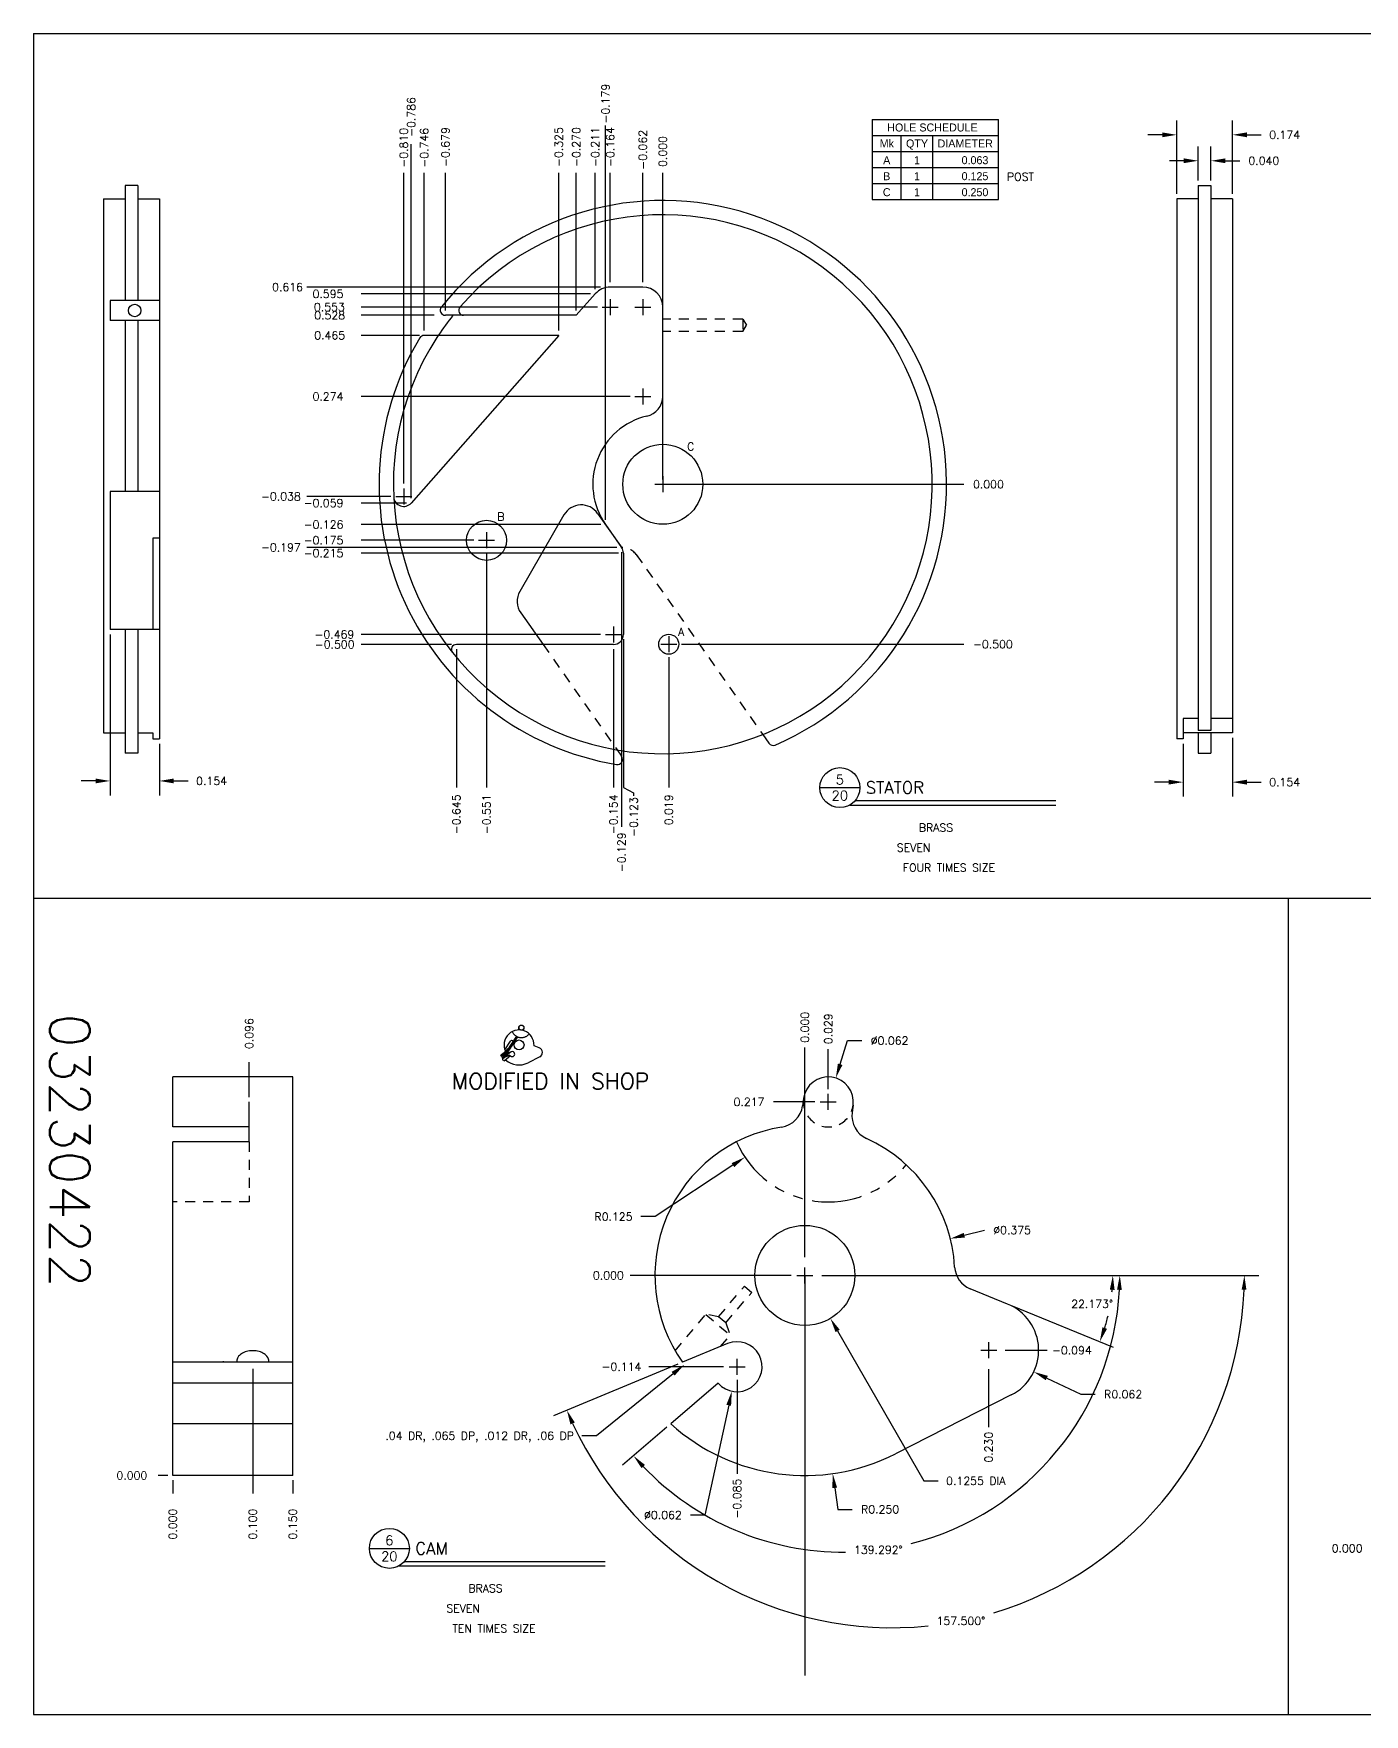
# Model space of a CAD drawing. Extents: x 0 to 33, y 0 to 21.
# Drawn here: x 0 to 16.63, y 0 to 21 of the extents above; entities that cross this region are included whole.
import ezdxf
from ezdxf.enums import TextEntityAlignment as Align

# ---------------------------------------------------------------- set-up
doc = ezdxf.new("R2010")
doc.units = 0
doc.header["$MEASUREMENT"] = 0
doc.linetypes.add('HIDDEN2', pattern=[0.1875, 0.125, -0.0625])
doc.linetypes.add('PHANTOM2', pattern=[1.25, 0.625, -0.125, 0.125, -0.125, 0.125, -0.125])
doc.layers.get('0').update_dxf_attribs({"linetype": 'CONTINUOUS'})
doc.layers.get('DEFPOINTS').update_dxf_attribs({"linetype": 'CONTINUOUS'})
for name, color, linetype in [('BORDER', 5, 'CONTINUOUS'), ('DATUM', 2, 'CONTINUOUS'), ('DIM', 1, 'CONTINUOUS'), ('HATCH', 2, 'CONTINUOUS'), ('HIDDEN2', 6, 'HIDDEN2'), ('OBJECT', 3, 'CONTINUOUS'), ('TEXT', 1, 'CONTINUOUS')]:
    doc.layers.add(name, color=color, linetype=linetype)
doc.styles.add('FADD', font='FADD.SHX')
doc.styles.add('ROMANS', font='romans')
doc.styles.add('SIMPLEX', font='SIMPLEX')
doc.dimstyles.get("Standard").update_dxf_attribs({"dimtxt": 0.1, "dimasz": 0.1, "dimexe": 0.1, "dimexo": 0.063, "dimgap": 0.1, "dimtad": 0, "dimtih": 1, "dimtoh": 1, "dimdec": 3, "dimzin": 0, "dimdsep": 46, "dimtxsty": 'SIMPLEX', "dimcen": 0.05, "dimclrd": 1, "dimclre": 1, "dimclrt": 1, "dimadec": 0, "dimazin": 0, "dimtfac": 0.8, "dimtdec": 3, "dimtofl": 0, "dimtmove": 2, "dimatfit": 3, "dimfxl": 1, "dimtolj": 1, "dimtzin": 0, "dimarcsym": 0})

# ---------------------------------------------------------------- blocks, each defined once
blk = doc.blocks.new('*D14')
at = {"color": 1, "linetype": 'ByBlock', "transparency": 16777216}
for p, q in [((13.731, 66.654), (13.984, 66.717)), ((11.638, 66.151), (11.838, 66.151)), ((11.738, 66.051), (11.738, 66.251))]:
    blk.add_line(p, q, dxfattribs=at)
blk.add_solid([(13.738, 66.624), (13.724, 66.683), (13.557, 66.61)], dxfattribs=at)
at = {"layer": 'DEFPOINTS', "color": 0, "linetype": 'ByBlock', "transparency": 16777216}
for p in [(13.557, 66.61), (9.92, 65.693)]:
    blk.add_point(p, dxfattribs=at)
at = {"color": 1, "linetype": 'ByBlock', "transparency": 16777216, "style": 'SIMPLEX'}
blk.add_text('%%c0.375', height=0.1, dxfattribs=at).set_placement((14.329, 66.717), align=Align.MIDDLE_CENTER)
blk = doc.blocks.new('*D17')
at = {"color": 1, "linetype": 'ByBlock', "transparency": 16777216}
for p, q in [((15.151, 66.151), (17.412, 66.151)), ((10.151, 65.042), (8.597, 64.398))]:
    blk.add_line(p, q, dxfattribs=at)
for start, end in [(286.7454, 357.657), (204.843, 275.8579)]:
    blk.add_arc((12.83, 66.151), 4.402, start, end, dxfattribs=at)
for points in [[(17.198, 65.972), (17.258, 65.971), (17.232, 66.151)], [(8.808, 64.29), (8.863, 64.314), (8.763, 64.467)]]:
    blk.add_solid(points, dxfattribs=at)
at = {"layer": 'DEFPOINTS', "color": 0, "linetype": 'ByBlock', "transparency": 16777216}
for p in [(11.838, 66.151), (15.088, 66.151), (10.771, 65.298), (10.21, 65.066), (11.692, 61.899)]:
    blk.add_point(p, dxfattribs=at)
at = {"color": 1, "linetype": 'ByBlock', "transparency": 16777216, "style": 'SIMPLEX'}
blk.add_text('157.500%%d', height=0.1, dxfattribs=at).set_placement((13.689, 61.834), align=Align.MIDDLE_CENTER)
blk = doc.blocks.new('*D16')
at = {"color": 1, "linetype": 'ByBlock', "transparency": 16777216}
for p, q in [((15.151, 66.151), (15.855, 66.151)), ((10.014, 64.255), (9.46, 63.779))]:
    blk.add_line(p, q, dxfattribs=at)
for start, end in [(284.2083, 357.0165), (223.6914, 270.4891)]:
    blk.add_arc((12.218, 66.151), 3.457, start, end, dxfattribs=at)
for points in [[(15.64, 65.972), (15.7, 65.97), (15.675, 66.151)], [(9.696, 63.743), (9.74, 63.783), (9.597, 63.896)]]:
    blk.add_solid(points, dxfattribs=at)
at = {"layer": 'DEFPOINTS', "color": 0, "linetype": 'ByBlock', "transparency": 16777216}
for p in [(11.838, 66.151), (15.088, 66.151), (10.654, 64.806), (10.062, 64.297), (12.657, 62.722)]:
    blk.add_point(p, dxfattribs=at)
at = {"color": 1, "linetype": 'ByBlock', "transparency": 16777216, "style": 'SIMPLEX'}
blk.add_text('139.292%%d', height=0.1, dxfattribs=at).set_placement((12.657, 62.722), align=Align.MIDDLE_CENTER)
blk = doc.blocks.new('P-TITLE')
at = {"layer": 'OBJECT'}
for p, q in [((-1.562, -0.638), (-1.062, -0.638)), ((-1.113, -0.8), (1.387, -0.8)), ((1.387, -0.862), (-1.188, -0.862))]:
    blk.add_line(p, q, dxfattribs=at)
blk.add_circle((-1.312, -0.638), 0.25, dxfattribs=at)
at = {"layer": 'OBJECT', "style": 'ROMANS'}
for tag, p in [('NO.', (-1.312, -0.538)), ('PAGE', (-1.312, -0.738))]:
    blk.add_attdef(tag, text='', height=0.12, dxfattribs=at).set_placement(p, align=Align.MIDDLE)
for tag, p, height in [('DESCRIPTION', (-0.988, -0.712), 0.15), ('MATERIAL', (-0.325, -1.188), 0.1), ('#_REQUIRED', (-0.6, -1.438), 0.1), ('SCALE', (-0.525, -1.688), 0.1)]:
    blk.add_attdef(tag, p, '', height=height, dxfattribs=at)
at = {"layer": 'OBJECT', "style": 'ROMANS', "flags": 2}
for tag, p in [('MATERIAL:', (-1.163, -1.188)), ('REQD:', (-1.163, -1.438)), ('SCALE:', (-1.163, -1.688))]:
    blk.add_attdef(tag, p, '', height=0.1, dxfattribs=at)
blk = doc.blocks.new('*D11')
at = {"color": 1, "linetype": 'ByBlock', "transparency": 16777216}
for p, q in [((10.891, 64.91), (10.891, 65.11)), ((10.791, 65.01), (10.991, 65.01)), ((10.787, 64.528), (10.489, 63.157)), ((10.489, 63.157), (10.309, 63.157))]:
    blk.add_line(p, q, dxfattribs=at)
blk.add_solid([(10.816, 64.522), (10.757, 64.535), (10.825, 64.704)], dxfattribs=at)
at = {"layer": 'DEFPOINTS', "color": 0, "linetype": 'ByBlock', "transparency": 16777216}
for p in [(10.957, 65.315), (10.825, 64.704)]:
    blk.add_point(p, dxfattribs=at)
at = {"color": 1, "linetype": 'ByBlock', "transparency": 16777216, "style": 'SIMPLEX'}
blk.add_text('%%c0.062', height=0.1, dxfattribs=at).set_placement((9.964, 63.157), align=Align.MIDDLE_CENTER)
blk = doc.blocks.new('*D15')
at = {"color": 1, "linetype": 'ByBlock', "transparency": 16777216}
for p, q in [((15.151, 66.151), (15.768, 66.151)), ((14.33, 65.77), (15.592, 65.255))]:
    blk.add_line(p, q, dxfattribs=at)
for start, end in [(354.5894, 355.2962), (342.5305, 346.6392)]:
    blk.add_arc((13.394, 66.151), 2.193, start, end, dxfattribs=at)
for points in [[(15.55, 65.973), (15.61, 65.97), (15.588, 66.151)], [(15.515, 65.483), (15.458, 65.503), (15.425, 65.323)]]:
    blk.add_solid(points, dxfattribs=at)
at = {"layer": 'DEFPOINTS', "color": 0, "linetype": 'ByBlock', "transparency": 16777216}
for p in [(11.838, 66.151), (15.088, 66.151), (13.611, 66.063), (14.272, 65.794), (15.57, 65.875)]:
    blk.add_point(p, dxfattribs=at)
at = {"color": 1, "linetype": 'ByBlock', "transparency": 16777216, "style": 'SIMPLEX'}
blk.add_text('22.173%%d', height=0.1, dxfattribs=at).set_placement((15.329, 65.794), align=Align.MIDDLE_CENTER)
blk = doc.blocks.new('*D10')
at = {"color": 1, "linetype": 'ByBlock', "transparency": 16777216}
for p, q in [((14.036, 65.115), (14.036, 65.315)), ((13.936, 65.215), (14.136, 65.215)), ((14.762, 64.868), (15.187, 64.666)), ((15.187, 64.666), (15.367, 64.666))]:
    blk.add_line(p, q, dxfattribs=at)
blk.add_solid([(14.749, 64.841), (14.775, 64.896), (14.6, 64.946)], dxfattribs=at)
at = {"layer": 'DEFPOINTS', "color": 0, "linetype": 'ByBlock', "transparency": 16777216}
for p in [(14.036, 65.215), (14.6, 64.946)]:
    blk.add_point(p, dxfattribs=at)
at = {"color": 1, "linetype": 'ByBlock', "transparency": 16777216, "style": 'SIMPLEX'}
blk.add_text('R0.062', height=0.1, dxfattribs=at).set_placement((15.717, 64.666), align=Align.MIDDLE_CENTER)
blk = doc.blocks.new('*D9')
at = {"color": 1, "linetype": 'ByBlock', "transparency": 16777216}
for p, q in [((11.638, 66.151), (11.838, 66.151)), ((11.738, 66.051), (11.738, 66.251)), ((12.111, 63.497), (12.149, 63.228)), ((12.149, 63.228), (12.329, 63.228))]:
    blk.add_line(p, q, dxfattribs=at)
blk.add_solid([(12.082, 63.493), (12.141, 63.501), (12.086, 63.675)], dxfattribs=at)
at = {"layer": 'DEFPOINTS', "color": 0, "linetype": 'ByBlock', "transparency": 16777216}
for p in [(11.738, 66.151), (12.086, 63.675)]:
    blk.add_point(p, dxfattribs=at)
at = {"color": 1, "linetype": 'ByBlock', "transparency": 16777216, "style": 'SIMPLEX'}
blk.add_text('R0.250', height=0.1, dxfattribs=at).set_placement((12.679, 63.228), align=Align.MIDDLE_CENTER)
blk = doc.blocks.new('*D13')
at = {"color": 1, "linetype": 'ByBlock', "transparency": 16777216}
for p, q in [((11.931, 68.319), (12.131, 68.319)), ((12.031, 68.219), (12.031, 68.419)), ((10.839, 67.529), (9.867, 66.885)), ((9.867, 66.885), (9.687, 66.885))]:
    blk.add_line(p, q, dxfattribs=at)
blk.add_solid([(10.856, 67.504), (10.823, 67.554), (10.989, 67.628)], dxfattribs=at)
at = {"layer": 'DEFPOINTS', "color": 0, "linetype": 'ByBlock', "transparency": 16777216}
for p in [(12.031, 68.319), (10.989, 67.628)]:
    blk.add_point(p, dxfattribs=at)
at = {"color": 1, "linetype": 'ByBlock', "transparency": 16777216, "style": 'SIMPLEX'}
blk.add_text('R0.125', height=0.1, dxfattribs=at).set_placement((9.346, 66.885), align=Align.MIDDLE_CENTER)
blk = doc.blocks.new('*D8')
at = {"color": 1, "linetype": 'ByBlock', "transparency": 16777216}
for p, q in [((4.62, 29.083), (4.62, 27.074)), ((5.236, 27.716), (5.236, 27.074)), ((4.44, 27.254), (4.26, 27.254)), ((5.416, 27.254), (5.596, 27.254))]:
    blk.add_line(p, q, dxfattribs=at)
for points in [[(4.44, 27.284), (4.44, 27.224), (4.62, 27.254)], [(5.416, 27.284), (5.416, 27.224), (5.236, 27.254)]]:
    blk.add_solid(points, dxfattribs=at)
at = {"layer": 'DEFPOINTS', "color": 0, "linetype": 'ByBlock', "transparency": 16777216}
for p in [(4.62, 29.146), (5.236, 27.779), (5.236, 27.254)]:
    blk.add_point(p, dxfattribs=at)
at = {"color": 1, "linetype": 'ByBlock', "transparency": 16777216, "style": 'SIMPLEX'}
blk.add_text('0.154', height=0.1, dxfattribs=at).set_placement((5.889, 27.254), align=Align.MIDDLE_CENTER)
blk = doc.blocks.new('*D12')
at = {"color": 1, "linetype": 'ByBlock', "transparency": 16777216}
for p, q in [((12.179, 68.789), (12.272, 69.084)), ((12.272, 69.084), (12.452, 69.084)), ((11.931, 68.319), (12.131, 68.319)), ((12.031, 68.219), (12.031, 68.419))]:
    blk.add_line(p, q, dxfattribs=at)
blk.add_solid([(12.208, 68.78), (12.151, 68.798), (12.125, 68.617)], dxfattribs=at)
at = {"layer": 'DEFPOINTS', "color": 0, "linetype": 'ByBlock', "transparency": 16777216}
for p in [(12.125, 68.617), (11.938, 68.021)]:
    blk.add_point(p, dxfattribs=at)
at = {"color": 1, "linetype": 'ByBlock', "transparency": 16777216, "style": 'SIMPLEX'}
blk.add_text('%%c0.062', height=0.1, dxfattribs=at).set_placement((12.797, 69.084), align=Align.MIDDLE_CENTER)
blk = doc.blocks.new('*D7')
at = {"color": 1, "linetype": 'ByBlock', "transparency": 16777216}
for p, q in [((24.334, 27.793), (24.334, 27.059)), ((23.718, 27.716), (23.718, 27.059)), ((23.538, 27.239), (23.358, 27.239)), ((24.514, 27.239), (24.694, 27.239))]:
    blk.add_line(p, q, dxfattribs=at)
for points in [[(23.538, 27.269), (23.538, 27.209), (23.718, 27.239)], [(24.514, 27.269), (24.514, 27.209), (24.334, 27.239)]]:
    blk.add_solid(points, dxfattribs=at)
at = {"layer": 'DEFPOINTS', "color": 0, "linetype": 'ByBlock', "transparency": 16777216}
for p in [(23.718, 27.779), (24.334, 27.856), (24.334, 27.239)]:
    blk.add_point(p, dxfattribs=at)
at = {"color": 1, "linetype": 'ByBlock', "transparency": 16777216, "style": 'SIMPLEX'}
blk.add_text('0.154', height=0.1, dxfattribs=at).set_placement((24.987, 27.239), align=Align.MIDDLE_CENTER)
blk = doc.blocks.new('HOLES')
at = {"layer": 'DATUM'}
for p, q in [((0, 0), (0, -2)), ((3.638889, -2), (3.638889, 0)), ((7.583333, -2), (7.583333, 0)), ((15.777778, -2), (15.777778, 0)), ((0, -2), (15.777778, -2))]:
    blk.add_line(p, q, dxfattribs=at)
at = {"layer": 'DATUM', "style": 'FADD'}
for tag, p in [('MK', (1.819444, -1.586582)), ('QTY', (5.611111, -1.586582))]:
    blk.add_attdef(tag, text='', height=1, dxfattribs=at).set_placement(p, align=Align.CENTER)
blk.add_attdef('SIZE', text='', height=1, dxfattribs=at).set_placement((14.525794, -1.586582), align=Align.RIGHT)
blk = doc.blocks.new('HOLEHDR')
at = {"layer": 'DATUM'}
for p, q in [((0, 0), (0, -4)), ((0, 0), (15.778173, 0)), ((15.778173, -4), (15.778173, 0)), ((0, -2), (15.778173, -2)), ((3.638889, -4), (3.638889, -2)), ((7.583333, -4), (7.583333, -2)), ((0, -4), (15.778173, -4))]:
    blk.add_line(p, q, dxfattribs=at)
at = {"layer": 'DATUM', "style": 'FADD'}
for s, p in [('HOLE SCHEDULE', (1.888889, -1.5)), ('Mk', (0.944445, -3.5)), ('QTY', (4.236111, -3.5)), ('DIAMETER', (8.180556, -3.5))]:
    blk.add_text(s, height=1, dxfattribs=at).set_placement(p)
blk = doc.blocks.new('*D3')
at = {"color": 1, "linetype": 'ByBlock', "transparency": 16777216}
for p, q in [((23.638, 34.588), (23.638, 35.507)), ((24.334, 34.588), (24.334, 35.507)), ((23.458, 35.327), (23.278, 35.327)), ((24.514, 35.327), (24.694, 35.327))]:
    blk.add_line(p, q, dxfattribs=at)
for points in [[(23.458, 35.357), (23.458, 35.297), (23.638, 35.327)], [(24.514, 35.357), (24.514, 35.297), (24.334, 35.327)]]:
    blk.add_solid(points, dxfattribs=at)
at = {"layer": 'DEFPOINTS', "color": 0, "linetype": 'ByBlock', "transparency": 16777216}
for p in [(24.334, 35.327), (23.638, 34.525), (24.334, 34.525)]:
    blk.add_point(p, dxfattribs=at)
at = {"color": 1, "linetype": 'ByBlock', "transparency": 16777216, "style": 'SIMPLEX'}
blk.add_text('0.174', height=0.1, dxfattribs=at).set_placement((24.987, 35.327), align=Align.MIDDLE_CENTER)
blk = doc.blocks.new('*D2')
at = {"color": 1, "linetype": 'ByBlock', "transparency": 16777216}
for p, q in [((23.906, 34.755), (23.906, 35.183)), ((24.066, 34.755), (24.066, 35.183)), ((23.726, 35.003), (23.546, 35.003)), ((24.246, 35.003), (24.426, 35.003))]:
    blk.add_line(p, q, dxfattribs=at)
for points in [[(23.726, 35.033), (23.726, 34.973), (23.906, 35.003)], [(24.246, 35.033), (24.246, 34.973), (24.066, 35.003)]]:
    blk.add_solid(points, dxfattribs=at)
at = {"layer": 'DEFPOINTS', "color": 0, "linetype": 'ByBlock', "transparency": 16777216}
for p in [(24.066, 35.003), (23.906, 34.692), (24.066, 34.692)]:
    blk.add_point(p, dxfattribs=at)
at = {"color": 1, "linetype": 'ByBlock', "transparency": 16777216, "style": 'SIMPLEX'}
blk.add_text('0.040', height=0.1, dxfattribs=at).set_placement((24.726, 35.003), align=Align.MIDDLE_CENTER)

msp = doc.modelspace()

# ---------------------------------------------------------------- linework, layer by layer
for p, q in [((5.9711, 8.2786), (5.8429, 8.2255)), ((5.8429, 8.2255), (5.865, 8.2008)), ((5.9627, 8.2734), (5.8575, 8.1829)), ((5.9542, 8.2378), (5.865, 8.2008)), ((5.9594, 8.2293), (5.8862, 8.1664)), ((5.9711, 8.2786), (5.9149, 8.2553)), ((6.3258, 8.2145), (6.181, 8.141)), ((6.3211, 8.3281), (6.2551, 8.355)), ((5.8575, 8.1829), (5.8862, 8.1664))]:
    msp.add_line(p, q)
for centre, radius, start, end in [((6.0678, 8.3639), 0.1875, 357.2979, 215.37288), ((5.983, 8.2497), 0.0312, 220.70789, 130.70789), ((6.2975, 8.2702), 0.0625, 296.92592, 67.82668), ((6.0678, 8.3639), 0.25, 227.88865, 296.92592)]:
    msp.add_arc(centre, radius, start, end)
at = {"linetype": 'PHANTOM2'}
msp.add_arc((6.0678, 8.3639), 0.1875, 81.99913, 82.6037, dxfattribs=at)
at = {"layer": 'BORDER'}
for p, q in [((0, 21), (33, 21)), ((0, 21), (0, 0)), ((0, 10.1975), (28.6447, 10.1975)), ((15.681, 10.1975), (15.681, 0)), ((0, 0), (33, 0))]:
    msp.add_line(p, q, dxfattribs=at)
at = {"layer": 'DIM'}
for p, q in [((7.1489, 14.9263), (7.1489, 19.8512)), ((4.7203, 15.1948), (4.7203, 19.6169)), ((4.6264, 15.3773), (4.6264, 19.2618)), ((4.8829, 17.2902), (4.8829, 19.2618)), ((5.1479, 17.5402), (5.1479, 19.2618)), ((6.564, 17.2902), (6.564, 19.2618)), ((6.784, 17.5402), (6.784, 19.2618)), ((7.02, 17.8084), (7.02, 19.2618)), ((7.2077, 17.8932), (7.2077, 19.2618)), ((7.6149, 17.8932), (7.6149, 19.2618)), ((7.8649, 15.4294), (7.8649, 19.2618)), ((7.0864, 17.8332), (3.416, 17.8332)), ((6.96, 17.7484), (4.0961, 17.7484)), ((7.2077, 17.6832), (7.2077, 17.4832)), ((7.6149, 17.6832), (7.6149, 17.4832)), ((7.0477, 17.5832), (4.0961, 17.5832)), ((5.005, 17.4802), (4.0961, 17.4802)), ((7.1077, 17.5832), (7.3077, 17.5832)), ((7.5149, 17.5832), (7.7149, 17.5832)), ((4.8229, 17.2302), (4.0961, 17.2302)), ((7.4549, 16.4661), (4.0961, 16.4661)), ((7.5149, 16.4661), (7.7149, 16.4661)), ((7.6149, 16.5661), (7.6149, 16.3661)), ((7.7649, 15.3694), (7.9649, 15.3694)), ((7.7649, 15.3694), (7.9649, 15.3694)), ((7.8649, 15.4694), (7.8649, 15.2694)), ((7.8649, 15.4694), (7.8649, 15.2694)), ((7.9249, 15.3694), (11.6284, 15.3694)), ((4.4664, 15.2173), (3.416, 15.2173)), ((4.6603, 15.1348), (4.0961, 15.1348)), ((4.5264, 15.2173), (4.7264, 15.2173)), ((4.6264, 15.3173), (4.6264, 15.1173)), ((7.0889, 14.8663), (4.0961, 14.8663)), ((5.6614, 14.769), (5.6614, 14.569)), ((7.2895, 14.5808), (3.416, 14.5808)), ((5.5014, 14.669), (4.0961, 14.669)), ((7.3123, 14.509), (4.0961, 14.509)), ((5.5614, 14.669), (5.7614, 14.669)), ((5.6614, 14.509), (5.6614, 11.5812)), ((7.3495, 14.5208), (7.3495, 11.0911)), ((7.0873, 13.4928), (4.0961, 13.4928)), ((7.1472, 13.4928), (7.3472, 13.4928)), ((7.2472, 13.5928), (7.2472, 13.3928)), ((7.9394, 13.4707), (7.9394, 13.2707)), ((5.2243, 13.3678), (4.0961, 13.3678)), ((5.2843, 13.3078), (5.2843, 11.5812)), ((7.2472, 13.3078), (7.2472, 11.5812)), ((7.3722, 13.4328), (7.3722, 11.5812)), ((7.8394, 13.3707), (8.0394, 13.3707)), ((8.0994, 13.3707), (11.6284, 13.3707)), ((7.9394, 13.2108), (7.9394, 11.5812)), ((7.3722, 11.5812), (7.4996, 11.5156)), ((7.4996, 11.5156), (7.4996, 11.477)), ((9.6408, 5.714), (9.6408, 8.3317)), ((9.9338, 7.8103), (9.9338, 8.3134)), ((2.6948, 7.7124), (2.6948, 8.1509)), ((9.7639, 7.6524), (9.2503, 7.6524)), ((9.4709, 5.4848), (7.4553, 5.4848)), ((9.6408, 5.4848), (9.6408, 0.4841)), ((9.8507, 5.4848), (13.1001, 5.4848)), ((12.1425, 4.5486), (12.6693, 4.5486)), ((2.7398, 4.3166), (2.7398, 2.7582)), ((8.6233, 4.3433), (7.6911, 4.3433)), ((11.938, 4.3128), (11.938, 3.5906)), ((8.7932, 4.1791), (8.7932, 3.0049)), ((1.6798, 2.9848), (1.5582, 2.9848)), ((1.7398, 2.9248), (1.7398, 2.7582)), ((3.2398, 2.9248), (3.2398, 2.7582))]:
    msp.add_line(p, q, dxfattribs=at)
at = {"layer": 'DIM', "color": 1}
for p, q in [((7.9936, 4.2562), (7.034, 3.4808)), ((7.034, 3.4808), (6.854, 3.4808))]:
    msp.add_line(p, q, dxfattribs=at)
msp.add_solid([(7.9748, 4.2796), (8.0125, 4.2329), (8.1336, 4.3694)], dxfattribs=at)
at = {"layer": 'HATCH'}
for p, q in [((5.8702, 8.2116), (6.0385, 8.4726)), ((5.8834, 8.2031), (6.0517, 8.4642)), ((5.891, 8.3015), (5.9629, 8.4129)), ((5.85, 8.2284), (5.842, 8.2403)), ((5.8702, 8.2116), (5.8834, 8.2031))]:
    msp.add_line(p, q, dxfattribs=at)
msp.add_circle((6.0678, 8.3639), 0.0625, dxfattribs=at)
for centre, radius, start, end in [((5.5615, 8.6542), 0.5, 304.12434, 330.66352), ((5.5746, 8.6458), 0.5, 303.4228, 330.66352), ((5.976, 8.4045), 0.0156, 57.18646, 147.18646)]:
    msp.add_arc(centre, radius, start, end, dxfattribs=at)
at = {"layer": 'HIDDEN2'}
for p, q in [((8.8649, 17.4332), (7.8649, 17.4332)), ((8.8649, 17.4332), (8.8649, 17.2772)), ((8.8649, 17.4332), (8.9099, 17.3552)), ((8.8649, 17.2772), (7.8649, 17.2772)), ((8.8649, 17.2772), (8.9099, 17.3552)), ((7.5335, 14.4917), (9.1138, 12.2426)), ((6.3677, 13.3678), (7.2927, 12.0513)), ((2.6948, 7.1543), (2.6948, 6.4024)), ((2.6948, 6.4024), (1.7398, 6.4024)), ((8.5616, 4.9683), (8.8845, 5.3501)), ((8.6532, 4.8908), (8.9761, 5.2726)), ((8.8845, 5.3501), (8.9761, 5.2726)), ((8.0191, 4.5437), (8.4025, 4.997)), ((8.4025, 4.997), (8.7079, 4.7387)), ((8.5616, 4.9683), (8.4025, 4.997)), ((8.6532, 4.8908), (8.5616, 4.9683)), ((8.6532, 4.8908), (8.7079, 4.7387)), ((8.5876, 4.5964), (8.7079, 4.7387))]:
    msp.add_line(p, q, dxfattribs=at)
at = {"layer": 'HIDDEN2', "linetype": 'PHANTOM2'}
for p, q in [((6.0661, 8.5848), (6.0616, 8.5513)), ((6.1281, 8.5764), (6.1235, 8.5429))]:
    msp.add_line(p, q, dxfattribs=at)
msp.add_circle((6.0971, 8.5806), 0.0312, dxfattribs=at)
at = {"layer": 'HIDDEN2'}
for centre, radius, start, end in [((7.342, 14.331), 0.25, 33.05587, 88.2695), ((9.9338, 7.6524), 0.3125, 172.30142, 352.30142)]:
    msp.add_arc(centre, radius, start, end, dxfattribs=at)
at = {"layer": 'HIDDEN2', "linetype": 'PHANTOM2'}
for centre, radius in [((6.0971, 8.5806), 0.125), ((9.9338, 7.6524), 1.25)]:
    msp.add_arc(centre, radius, 203.48315, 321.11969, dxfattribs=at)
at = {"layer": 'OBJECT'}
for p, q in [((0.8758, 18.934), (0.8758, 12.2648)), ((0.8758, 18.934), (1.1438, 18.934)), ((1.1438, 19.101), (1.1438, 17.6664)), ((1.3038, 19.101), (1.1438, 19.101)), ((1.3038, 19.101), (1.3038, 17.6664)), ((1.3038, 18.934), (1.5718, 18.934)), ((1.5718, 18.934), (1.5718, 12.1873)), ((14.289, 18.934), (14.289, 12.1873)), ((14.557, 18.934), (14.289, 18.934)), ((14.557, 19.101), (14.557, 12.2923)), ((14.557, 19.101), (14.717, 19.101)), ((14.717, 19.101), (14.717, 12.2923)), ((14.985, 18.934), (14.717, 18.934)), ((14.985, 18.934), (14.985, 12.2648)), ((0.9558, 17.6664), (0.9558, 17.4164)), ((1.5718, 17.6664), (0.9558, 17.6664)), ((7.02, 17.7484), (6.784, 17.4802)), ((7.6149, 17.8332), (7.2077, 17.8332)), ((6.784, 17.4802), (5.1479, 17.4802)), ((7.8649, 16.4661), (7.8649, 17.5832)), ((1.5718, 17.4164), (0.9558, 17.4164)), ((1.1438, 17.4164), (1.1438, 15.2786)), ((1.3038, 17.4164), (1.3038, 15.2786)), ((6.564, 17.2302), (4.7203, 15.1348)), ((6.564, 17.2302), (4.8829, 17.2302)), ((0.9558, 15.2786), (0.9558, 13.5541)), ((1.5718, 15.2786), (0.9558, 15.2786)), ((6.6294, 14.9864), (6.0781, 14.0316)), ((7.0505, 15.0051), (7.3568, 14.5691)), ((7.1489, 14.8663), (7.3495, 14.5808)), ((1.4918, 14.6952), (1.4918, 13.5541)), ((1.5718, 14.6952), (1.4918, 14.6952)), ((7.3722, 14.509), (7.3722, 13.4928)), ((6.0901, 13.7628), (6.3677, 13.3678)), ((1.5718, 13.5541), (0.9558, 13.5541)), ((1.1438, 13.5541), (1.1438, 12.0103)), ((1.3038, 13.5541), (1.3038, 12.0103)), ((7.2472, 13.3678), (5.2843, 13.3678)), ((14.557, 12.442), (14.369, 12.442)), ((14.369, 12.442), (14.369, 12.1873)), ((14.985, 12.442), (14.717, 12.442)), ((0.8758, 12.2648), (1.1438, 12.2648)), ((1.3038, 12.2648), (1.4918, 12.2648)), ((1.4918, 12.2648), (1.4918, 12.1873)), ((1.4918, 12.1873), (1.5718, 12.1873)), ((9.1138, 12.2426), (9.1904, 12.1336)), ((9.1138, 12.2426), (9.1904, 12.1336)), ((14.369, 12.1873), (14.289, 12.1873)), ((14.985, 12.2648), (14.369, 12.2648)), ((14.717, 12.2923), (14.557, 12.2923)), ((14.557, 12.2648), (14.557, 12.0103)), ((14.717, 12.2648), (14.717, 12.0103)), ((1.3038, 12.0103), (1.1438, 12.0103)), ((7.2927, 12.0513), (7.3495, 11.9705)), ((7.2927, 12.0513), (7.3495, 11.9705)), ((14.557, 12.0103), (14.717, 12.0103)), ((5.9976, 8.4091), (5.9845, 8.4176)), ((3.2398, 7.9649), (1.7398, 7.9649)), ((1.7398, 7.3399), (1.7398, 7.9649)), ((3.2398, 2.9848), (3.2398, 7.9649)), ((2.6948, 7.3399), (2.6948, 7.6524)), ((2.6948, 7.3399), (1.7398, 7.3399)), ((1.7398, 2.9848), (1.7398, 7.1543)), ((2.6948, 7.1543), (1.7398, 7.1543)), ((2.6948, 7.1543), (2.6948, 7.3399)), ((12.1739, 5.1273), (11.7069, 5.3176)), ((8.6736, 4.632), (8.1119, 4.3994)), ((3.2398, 4.3994), (1.7398, 4.3994)), ((3.2398, 4.1395), (1.7398, 4.1395)), ((8.5563, 4.1395), (7.9643, 3.6302)), ((12.221, 3.9913), (10.7729, 3.2558)), ((3.2398, 3.6302), (1.7398, 3.6302)), ((3.2398, 2.9848), (1.7398, 2.9848))]:
    msp.add_line(p, q, dxfattribs=at)
at = {"layer": 'OBJECT', "linetype": 'PHANTOM2'}
for p, q in [((9.6241, 7.6943), (9.6119, 7.6041)), ((10.2435, 7.6105), (10.2313, 7.5203))]:
    msp.add_line(p, q, dxfattribs=at)
at = {"layer": 'OBJECT', "color": 1}
for p, q in [((10.0499, 4.7916), (11.1268, 2.9177)), ((11.1268, 2.9177), (11.3068, 2.9177))]:
    msp.add_line(p, q, dxfattribs=at)
at = {"layer": 'OBJECT'}
for points in [[(2.3698, 4.4145, 0.0445637), (2.3711, 4.3994, 0.1071767)], [(2.9384, 4.3994, 0.0445637), (2.9398, 4.4145, 0.1435532), (2.9262, 4.4606, 0.1071767), (2.8812, 4.5058, 0.0781665), (2.8195, 4.5332, 0.0654361), (2.7398, 4.5437, 0.0654361), (2.66, 4.5332, 0.0781665), (2.5983, 4.5058, 0.1071767), (2.5533, 4.4606, 0.1435532), (2.5398, 4.4145, 0.1435532)]]:
    msp.add_lwpolyline(points, format="xyb", dxfattribs=at)
for centre, radius in [((1.2638, 17.5414), 0.078), ((7.8649, 15.3694), 0.5), ((7.8649, 15.3694), 0.5), ((5.6614, 14.669), 0.25), ((7.9394, 13.3707), 0.125), ((9.6408, 5.4848), 0.625)]:
    msp.add_circle(centre, radius, dxfattribs=at)
for centre, radius, start, end in [((7.8649, 15.368), 3.5467, 293.32748, 141.29504), ((7.8649, 15.3694), 3.367, 147.03024, 138.87698), ((7.2077, 17.5832), 0.25, 90, 138.65578), ((7.6149, 17.5832), 0.25, 360, 90), ((7.8649, 15.3694), 3.367, 141.17769, 146.4505), ((5.1479, 17.5452), 0.065, 141.29504, 270), ((5.3756, 17.5427), 0.0625, 138.87698, 270), ((4.8829, 17.1652), 0.065, 90, 148.92451), ((5.0925, 17.1677), 0.0625, 90, 147.03024), ((5.0925, 17.1677), 0.0625, 90, 147.03024), ((5.0925, 17.1677), 0.0625, 90, 147.03024), ((7.8649, 15.368), 3.5467, 148.92451, 260.60167), ((7.6149, 16.4661), 0.25, 281.53696, 360), ((7.8649, 15.3694), 0.875, 103.21298, 215.09409), ((4.6264, 15.2173), 0.125, 182.68751, 318.65578), ((6.8459, 14.8614), 0.25, 35.09409, 150), ((7.2472, 14.509), 0.125, 360, 35.09409), ((6.2946, 13.9066), 0.25, 150, 215.09409), ((7.2472, 13.4928), 0.125, 270, 360), ((5.2843, 13.3053), 0.0625, 90, 218.65445), ((7.2963, 11.9331), 0.065, 260.60167, 35.09409), ((9.2436, 12.171), 0.065, 215.09409, 293.32748), ((9.9338, 7.6524), 0.3125, 352.30142, 172.30142), ((9.3022, 7.6459), 0.3125, 278.90297, 352.30142), ((10.541, 7.4785), 0.3125, 172.30142, 245.69987), ((9.6408, 5.4848), 1.875, 98.90297, 215.37288), ((9.6408, 5.4848), 1.875, 3.20361, 65.69987), ((11.8248, 5.607), 0.3125, 183.20361, 247.82668), ((11.938, 4.5486), 0.625, 296.92592, 67.82668), ((8.7932, 4.3433), 0.3125, 220.70789, 112.5), ((9.6408, 5.4848), 2.5, 227.88865, 296.92592)]:
    msp.add_arc(centre, radius, start, end, dxfattribs=at)
at = {"layer": 'OBJECT', "color": 1}
msp.add_solid([(10.0239, 4.7766), (10.0759, 4.8065), (9.9602, 4.9476)], dxfattribs=at)

# ---------------------------------------------------------------- block references
at = {"layer": 'DIM', "xscale": 0.1, "yscale": 0.1, "zscale": 0.1}
msp.add_blockref('HOLEHDR', (10.4817, 19.9273), dxfattribs=at)
for p, values in [((10.4817, 19.5273), {'MK': 'A', 'QTY': '1', 'SIZE': '0.063'}), ((10.4817, 19.3273), {'MK': 'B', 'QTY': '1', 'SIZE': '0.125'}), ((10.4817, 19.1273), {'MK': 'C', 'QTY': '1', 'SIZE': '0.250'})]:
    msp.add_blockref('HOLES', p, dxfattribs=at).add_auto_attribs(values)
at = {"layer": 'TEXT'}
ref = msp.add_blockref('P-TITLE', (11.3902, 12.2169), dxfattribs=at)
ref.add_attrib('SCALE', 'FOUR TIMES SIZE', (10.8652, 10.5294), dxfattribs={"layer": 'OBJECT', "height": 0.1, "style": 'ROMANS'})
ref.add_attrib('#_REQUIRED', 'SEVEN', (10.7902, 10.779), dxfattribs={"layer": 'OBJECT', "height": 0.1, "style": 'ROMANS'})
ref.add_attrib('MATERIAL', 'BRASS', (11.0652, 11.0294), dxfattribs={"layer": 'OBJECT', "height": 0.1, "style": 'ROMANS'})
ref.add_attrib('NO.', '5', dxfattribs={"layer": 'OBJECT', "height": 0.12, "style": 'ROMANS'}).set_placement((10.0777, 11.6794), align=Align.MIDDLE)
ref.add_attrib('DESCRIPTION', 'STATOR', (10.4027, 11.5044), dxfattribs={"layer": 'OBJECT', "height": 0.15, "style": 'ROMANS'})
ref.add_attrib('PAGE', '20', dxfattribs={"layer": 'OBJECT', "height": 0.12, "style": 'ROMANS'}).set_placement((10.0777, 11.4794), align=Align.MIDDLE)
ref = msp.add_blockref('P-TITLE', (5.759, 2.712), dxfattribs=at)
ref.add_attrib('SCALE', 'TEN TIMES SIZE', (5.234, 1.0245), dxfattribs={"layer": 'OBJECT', "height": 0.1, "style": 'ROMANS'})
ref.add_attrib('#_REQUIRED', 'SEVEN', (5.159, 1.274), dxfattribs={"layer": 'OBJECT', "height": 0.1, "style": 'ROMANS'})
ref.add_attrib('MATERIAL', 'BRASS', (5.434, 1.5245), dxfattribs={"layer": 'OBJECT', "height": 0.1, "style": 'ROMANS'})
ref.add_attrib('NO.', '6', dxfattribs={"layer": 'OBJECT', "height": 0.12, "style": 'ROMANS'}).set_placement((4.4465, 2.1745), align=Align.MIDDLE)
ref.add_attrib('DESCRIPTION', 'CAM', (4.7715, 1.9995), dxfattribs={"layer": 'OBJECT', "height": 0.15, "style": 'ROMANS'})
ref.add_attrib('PAGE', '20', dxfattribs={"layer": 'OBJECT', "height": 0.12, "style": 'ROMANS'}).set_placement((4.4465, 1.9745), align=Align.MIDDLE)

# ---------------------------------------------------------------- texts
at = {"layer": 'BORDER', "style": 'SIMPLEX'}
msp.add_text('MODIFIED IN SHOP', height=0.2, dxfattribs=at).set_placement((5.2275, 7.8121))
at = {"layer": 'DIM', "style": 'SIMPLEX'}
for s, p in [('-0.786', (4.7703, 19.7102)), ('-0.179', (7.1989, 19.8768)), ('-0.810', (4.6764, 19.3247)), ('-0.746', (4.9329, 19.3247)), ('-0.679', (5.1979, 19.3341)), ('-0.325', (6.614, 19.3341)), ('-0.270', (6.834, 19.3341)), ('-0.211', (7.07, 19.3341)), ('-0.164', (7.2577, 19.3341)), ('-0.062', (7.6649, 19.2995)), ('0.000', (7.9149, 19.3341)), ('0.096', (2.7448, 8.3131)), ('0.000', (9.6908, 8.3917)), ('0.029', (9.9838, 8.3734))]:
    msp.add_text(s, height=0.1, rotation=90, dxfattribs=at).set_placement(p)
for s, p in [('0.616', (3.367, 17.7832)), ('0.595', (3.8725, 17.6984)), ('0.553', (3.8898, 17.5332)), ('0.528', (3.8936, 17.4302)), ('0.465', (3.8936, 17.1802)), ('0.274', (3.8725, 16.4161)), ('-0.038', (3.3397, 15.1673)), ('-0.059', (3.8725, 15.0848)), ('-0.126', (3.8725, 14.8163)), ('-0.175', (3.8725, 14.619)), ('-0.197', (3.3397, 14.5308)), ('-0.215', (3.8725, 14.459)), ('-0.469', (4.0083, 13.4428)), ('-0.500', (4.0117, 13.3178)), ('0.217', (9.1353, 7.6024)), ('0.000', (7.377, 5.4348)), ('-0.114', (7.5968, 4.2933)), ('0.000', (1.4215, 2.9348)), ('0.000', (16.611, 2.0243))]:
    msp.add_text(s, height=0.1, dxfattribs=at).set_placement(p, align=Align.RIGHT)
for s, p in [('C', (8.2131, 15.8407)), ('B', (5.8407, 14.9651)), ('A', (8.0941, 13.5254))]:
    msp.add_text(s, height=0.1, dxfattribs=at).set_placement(p, align=Align.MIDDLE)
for s, p in [('0.000', (11.7422, 15.3194)), ('-0.500', (11.7422, 13.3208)), ('-0.094', (12.7293, 4.4986))]:
    msp.add_text(s, height=0.1, dxfattribs=at).set_placement(p)
for s, p in [('-0.645', (5.3343, 11.4938)), ('-0.551', (5.7114, 11.4938)), ('-0.154', (7.2973, 11.4938)), ('-0.123', (7.551, 11.4601)), ('0.019', (7.9894, 11.4938)), ('-0.129', (7.3995, 11.0194)), ('0.230', (11.988, 3.5306)), ('-0.085', (8.8432, 2.9449)), ('0.000', (1.7898, 2.5704)), ('0.100', (2.7898, 2.5704)), ('0.150', (3.2898, 2.5704))]:
    msp.add_text(s, height=0.1, rotation=90, dxfattribs=at).set_placement(p, align=Align.RIGHT)
at = {"layer": 'DIM', "color": 1, "style": 'SIMPLEX'}
msp.add_text('.04 DR, .065 DP, .012 DR, .06 DP', height=0.1, dxfattribs=at).set_placement((6.754, 3.4808), align=Align.MIDDLE_RIGHT)
at = {"layer": 'OBJECT', "style": 'SIMPLEX'}
msp.add_text('03230422', height=0.5, rotation=270, dxfattribs=at).set_placement((0.2021, 8.7595))
at = {"layer": 'OBJECT', "color": 1, "style": 'SIMPLEX'}
msp.add_text('0.1255 DIA', height=0.1, dxfattribs=at).set_placement((11.4068, 2.9177), align=Align.MIDDLE_LEFT)
at = {"layer": 'TEXT', "style": 'SIMPLEX'}
msp.add_text('POST', height=0.1, dxfattribs=at).set_placement((12.166, 19.1611))

# ---------------------------------------------------------------- dimensions: what is measured, and where the dimension line sits
at = {"layer": 'DIM'}
for base, p1, p2, picture, middle, set_off in [((1.5718, 11.6623), (0.9558, 13.5541), (1.5718, 12.1873), '*D8', (2.2247, 11.6623), (-3.6641, -15.5915)), ((14.985, 11.6475), (14.369, 12.1873), (14.985, 12.2648), '*D7', (15.6379, 11.6475), (-9.3489, -15.5915))]:
    dim = msp.add_linear_dim(base=base, p1=p1, p2=p2, dimstyle='Standard', dxfattribs=at)
    dim.commit()
    dim.dimension.update_dxf_attribs({"geometry": picture, "text_midpoint": middle, "insert": set_off})
for p1, p2, picture, middle in [((9.84, 7.3543), (10.0276, 7.9505), '*D12', (10.6997, 8.4173)), ((7.8227, 5.0263), (11.4589, 5.9432), '*D14', (12.2312, 6.0509)), ((8.8594, 4.6487), (8.727, 4.0379), '*D11', (7.8662, 2.4906))]:
    dim = msp.add_diameter_dim_2p(p1=p1, p2=p2, dimstyle='Standard', dxfattribs=at)
    dim.commit()
    dim.dimension.update_dxf_attribs({"geometry": picture, "text_midpoint": middle, "insert": (-2.0977, -60.6663)})
for center, mpoint, picture, middle in [((9.9338, 7.6524), (8.8917, 6.9621), '*D13', (7.2484, 6.2183)), ((9.6408, 5.4848), (9.9887, 3.0091), '*D9', (10.5815, 2.5621)), ((11.938, 4.5486), (12.5021, 4.2796), '*D10', (13.6188, 3.9998))]:
    dim = msp.add_radius_dim(center=center, mpoint=mpoint, dimstyle='Standard', dxfattribs=at)
    dim.commit()
    dim.dimension.update_dxf_attribs({"geometry": picture, "text_midpoint": middle, "insert": (-2.0977, -60.6663)})
dim = msp.add_angular_dim_2l(base=(9.59447, 1.23227), line1=((8.67361, 4.63204), (8.11188, 4.39936)), line2=((9.74076, 5.48479), (12.9902, 5.48479)), dimstyle='Standard', dxfattribs=at)
dim.commit()
dim.dimension.update_dxf_attribs({"geometry": '*D17', "text_midpoint": (11.59115, 1.16725), "insert": (-2.09769, -60.66633)})
for base, line1, picture, middle in [((10.5589, 2.0556), ((8.5563, 4.1395), (7.9643, 3.6302)), '*D16', (10.5589, 2.0556)), ((13.4724, 5.2083), ((12.1739, 5.1273), (11.5137, 5.3964)), '*D15', (13.2313, 5.128))]:
    dim = msp.add_angular_dim_2l(base=base, line1=line1, line2=((9.7408, 5.4848), (12.9902, 5.4848)), dimstyle='Standard', dxfattribs=at)
    dim.commit()
    dim.dimension.update_dxf_attribs({"geometry": picture, "text_midpoint": middle, "dimtype": 130, "insert": (-2.0977, -60.6663)})
at = {"layer": 'OBJECT'}
for base, p1, p2, picture, middle in [((14.985, 19.7356), (14.289, 18.934), (14.985, 18.934), '*D3', (15.6379, 19.7356)), ((14.717, 19.4114), (14.557, 19.101), (14.717, 19.101), '*D2', (15.377, 19.4114))]:
    dim = msp.add_linear_dim(base=base, p1=p1, p2=p2, dimstyle='Standard', dxfattribs=at)
    dim.commit()
    dim.dimension.update_dxf_attribs({"geometry": picture, "text_midpoint": middle, "insert": (-9.3489, -15.5915)})

doc.saveas('drawing.dxf')
